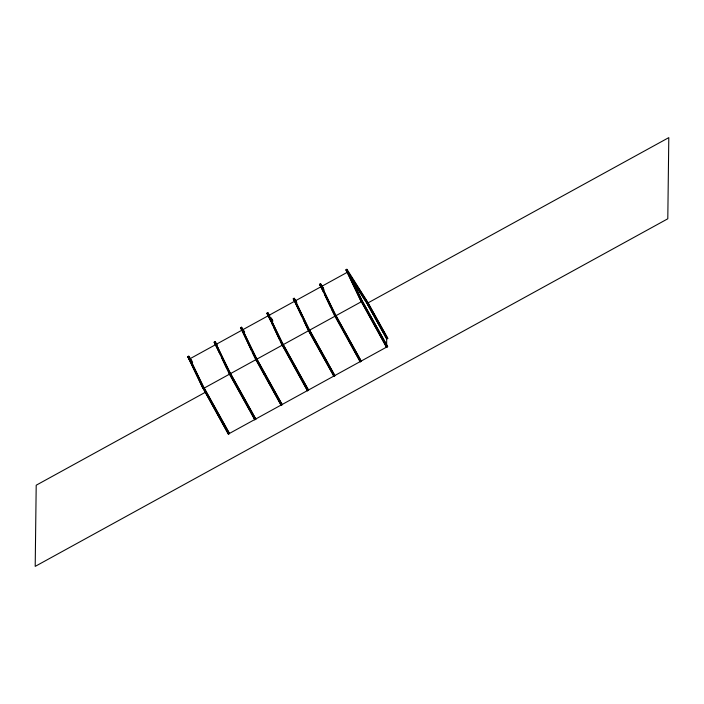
<?xml version="1.0" encoding="UTF-8"?>
<svg xmlns="http://www.w3.org/2000/svg" width="704" height="704" viewBox="0 0 704 704"><rect width="100%" height="100%" fill="white"/><g stroke="black" fill="none" stroke-linecap="round" stroke-linejoin="round"><path stroke-width="1.06" d="M188.505 356.233L204.222 388.062L229.478 433.426L228.448 434.227L203.201 388.626L187.986 356.514M214.861 341.757L230.586 373.578L255.834 419.179L254.804 419.742L250.598 411.946M241.217 327.272L256.942 359.093L282.19 404.694L281.16 405.258L271.691 388.01M267.573 312.787L283.298 344.608L308.546 390.21L307.516 390.773L297 371.642M293.938 298.302L309.654 330.123L334.902 375.734L333.881 376.297L332.306 373.226M320.294 283.818L336.019 315.647L361.266 361.249L360.237 361.812L331.47 308.854M346.65 269.342L362.375 301.162L387.622 346.526L386.593 347.327L361.346 301.726L346.139 269.623M386.61 346.078L386.698 338.738L384.243 334.321M350.187 276.91L367.013 303.618L386.698 338.976L387.728 338.413L367.655 302.113L346.905 269.201L361.882 300.52L387.622 346.764M214.342 342.038L229.064 373.498L254.804 419.742M240.706 327.554L255.42 359.022L281.16 405.258M267.062 313.069L281.785 344.538L307.516 390.773M293.418 298.584L308.141 330.053L333.881 376.297M319.774 284.108L334.497 315.568L360.237 361.812M347.424 272.228L189.13 359.207L191.602 363.123M348.049 271.885L368.042 303.046L387.728 338.413M228.448 434.227L202.963 387.842M203.474 387.561L188.76 356.092L191.954 361.161M229.838 373.076L215.116 341.616L217.078 344.722M256.194 358.591L241.472 327.131L244.666 332.2M282.55 344.115L267.837 312.646L269.79 315.762M308.906 329.63L294.193 298.162L296.155 301.277M335.271 315.146L320.549 283.677L323.33 288.094M386.593 347.327L361.117 300.942M203.201 388.626L361.601 301.585M363.871 298.311L366.89 302.535M205.665 392.102L36.203 485.214L35.2 566.377L667.797 218.786L668.8 137.623L367.426 303.213M386.698 338.738L387.728 338.175M228.448 433.99L387.622 346.526M346.606 270.917L345.875 269.764L360.853 301.083M354.006 282.656L358.53 289.828M358.943 290.479L363.458 297.651M321.948 286.229L324.007 289.485M321.482 287.355L319.519 284.249L323.558 292.31M321.895 288.006L323.946 291.271M323.391 290.708L324.21 292.01M295.592 300.714L296.824 302.667M293.894 299.886L293.163 298.725L293.92 300.098M271.031 317.715L272.263 319.669M271.7 319.106L272.932 321.059M268.77 316.325L266.807 313.21L270.846 321.27M270.002 318.278L271.234 320.232M270.67 319.669L271.498 320.98M242.88 329.674L244.112 331.637M242 330.15L240.451 327.694L241.824 330.202M242.405 330.81L243.646 332.763M215.635 344.634L214.086 342.179L219.886 353.918M217.694 347.899L218.513 349.202M190.159 358.644L192.632 362.56M189.693 359.77L187.73 356.664L202.708 387.983M366.626 302.685L367.022 303.38M367.426 304.11L373.991 315.902M374.396 316.642L383.83 333.582M335.526 315.005L361.266 361.249M309.17 329.49L334.902 375.734M331.778 372.275L308.634 330.695L303.354 319.66M282.806 343.974L308.546 390.21M296.472 370.691L280.518 341.502M256.45 358.45L282.19 404.694M264.854 375.725L252.402 352.308M265.382 376.666L271.172 387.068M230.094 372.935L255.834 419.179M250.07 411.004L228.677 372.302M203.738 387.42L229.469 433.664M294.008 300.265L301.594 315.982M324.438 294.149L330.59 307.014M271.726 323.11L272.606 324.949M273.478 326.788L279.638 339.662M241.85 330.246L251.522 350.469M221.646 357.597L226.917 368.623"/></g></svg>
